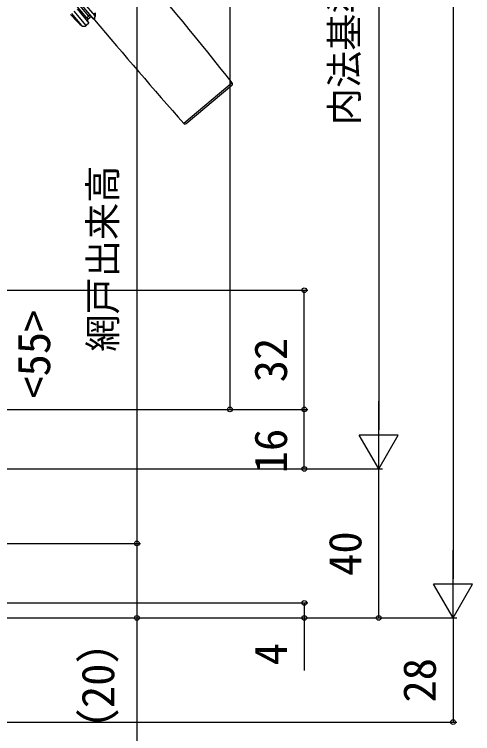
# Model space of a CAD drawing. Units: millimetres, scale not verified. Extents: x -525 to 525, y -783 to 778.
# Drawn here: x -191.9 to -68.8, y 36.2 to 229.4 of the extents above; entities that cross this region are included whole.
import ezdxf
from ezdxf.enums import TextEntityAlignment as Align

# ---------------------------------------------------------------- set-up
doc = ezdxf.new("R2010")
doc.units = ezdxf.units.MM
doc.header["$LTSCALE"] = 4
doc.layers.add('0-6_YKK_13', color=4, linetype='Continuous')
doc.layers.add('0-8_YKK_D', color=6, linetype='Continuous')
doc.styles.add('ＭＳ ゴシック', font='')
doc.styles.get('ＭＳ ゴシック').set_extended_font_data('MS Gothic')

msp = doc.modelspace()

# ---------------------------------------------------------------- linework, layer by layer
at = {"layer": '0-6_YKK_13'}
for p, q in [((-172.457, 228.532), (-177.92, 235.044)), ((-173.864, 231.92), (-170.65, 228.09)), ((-173.21, 232.469), (-170.303, 229.005)), ((-172.617, 226.44), (-175.828, 230.267)), ((-175.089, 230.892), (-171.875, 227.062)), ((-176.586, 229.636), (-173.909, 226.445)), ((-172.457, 228.532), (-172.84, 228.211)), ((-172.457, 228.532), (-172.135, 228.149)), ((-172.135, 228.149), (-171.675, 228.535)), ((-171.614, 229.239), (-171.997, 228.918)), ((-171.997, 228.918), (-171.675, 228.535)), ((-170.621, 228.088), (-170.65, 228.09)), ((-171.875, 227.062), (-172.617, 226.44)), ((-133.368, 211.058), (-146.408, 200.116)), ((-145.711, 200.063), (-133.437, 210.363))]:
    msp.add_line(p, q, dxfattribs=at)
for points in [[(-177.461, 235.429), (-171.997, 228.918), (-172.457, 228.532)], [(-170.303, 229.005), (-170.426, 228.711), (-170.514, 228.459), (-170.574, 228.262), (-170.609, 228.135), (-170.622, 228.089), (-170.621, 228.093)], [(-170.523, 229.817), (-170.353, 229.31), (-170.303, 229.005)], [(-170.418, 227.987), (-170.419, 227.983), (-170.409, 228.031), (-170.383, 228.153), (-170.337, 228.347), (-170.263, 228.607), (-170.151, 228.919)]]:
    msp.add_lwpolyline(points, dxfattribs=at)
for centre, radius, start, end in [((-1543.858, -917.641), 1806.5, 38.66742, 40), ((-157.509, 245.644), 25.25, 220, 229.49424), ((-171.814, 227.766), 0.5, 130, 220), ((-171.354, 228.152), 0.5, 40, 130), ((-170.648, 227.789), 0.3, 40.59396, 84.70299), ((-170.386, 228.682), 0.333, 45.33754, 75.61), ((-171.842, 229.277), 1.728, 348.05524, 18.92488), ((-173.26, 227.206), 1, 229.49424, 310), ((1210.072, 1393.181), 1806.5, 220.16582, 221.33258), ((-133.758, 210.746), 0.5, 310, 38.66742), ((-146.033, 200.446), 0.5, 221.33258, 310)]:
    msp.add_arc(centre, radius, start, end, dxfattribs=at)
at = {"layer": '0-8_YKK_D'}
for p, q in [((-74, 406.8), (-74, 77.8)), ((-159, 394.8), (-159, 87.3)), ((-94, 376.8), (-94, 117.8)), ((-134, 361.3), (-134, 123.3)), ((-339, 155.3), (-113, 155.3)), ((-114, 123.3), (-114, 155.3)), ((-94, 107.3), (-94, 125.487)), ((-324.5, 123.3), (-133, 123.3)), ((-324.5, 123.3), (-113, 123.3)), ((-324.5, 123.3), (-113, 123.3)), ((-114, 107.3), (-114, 123.3)), ((-94, 107.3), (-99.25, 116.393)), ((-88.75, 116.393), (-99.25, 116.393)), ((-94, 107.3), (-88.75, 116.393)), ((-324, 107.3), (-113, 107.3)), ((-306, 107.3), (-93, 107.3)), ((-305, 107.3), (-93, 107.3)), ((-94, 67.3), (-94, 107.3)), ((-324, 87.3), (-158, 87.3)), ((-308.086, 87.3), (-158, 87.3)), ((-74, 67.3), (-74, 85.487)), ((-74, 67.3), (-79.25, 76.393)), ((-68.75, 76.393), (-79.25, 76.393)), ((-74, 67.3), (-68.75, 76.393)), ((-309.5, 71.3), (-113, 71.3)), ((-310.25, 67.3), (-158, 67.3)), ((-309.5, 67.3), (-113, 67.3)), ((-309, 67.3), (-73, 67.3)), ((-308, 67.3), (-73, 67.3)), ((-307, 67.3), (-93, 67.3)), ((-74, 67.3), (-74, 39.3)), ((-374.5, 39.3), (-73, 39.3))]:
    msp.add_line(p, q, dxfattribs=at)
for points in [[(-159, 87.3), (-159, 67.3), (-159, 32.182)], [(-114, 71.3), (-114, 67.3), (-114, 53.182)]]:
    msp.add_lwpolyline(points, dxfattribs=at)
for centre in [(-114, 155.3), (-134, 123.3), (-114, 123.3), (-114, 123.3), (-114, 107.3), (-159, 87.3), (-159, 87.3), (-114, 71.3), (-159, 67.3), (-114, 67.3), (-94, 67.3), (-74, 39.3)]:
    msp.add_circle(centre, 0.637, dxfattribs=at)

# ---------------------------------------------------------------- texts
at = {"layer": '0-8_YKK_D', "style": 'ＭＳ ゴシック'}
for s, height, p in [('内法基準寸法h', 7.331, (-97.363, 199.63)), ('網戸出来高', 7.331, (-162.307, 138.785)), ('<55>', 8.798, (-179.659, 126.168)), ('32', 8.798, (-116, 130.573)), ('16', 8.798, (-116, 106.13)), ('40', 8.798, (-96, 78.573)), ('4', 8.798, (-116, 54.568)), ('（20）', 8.798, (-162.432, 31.045)), ('28', 8.798, (-76, 44.539))]:
    msp.add_text(s, height=height, rotation=90, dxfattribs=at).set_placement(p, align=Align.BOTTOM_LEFT)

doc.saveas('drawing.dxf')
